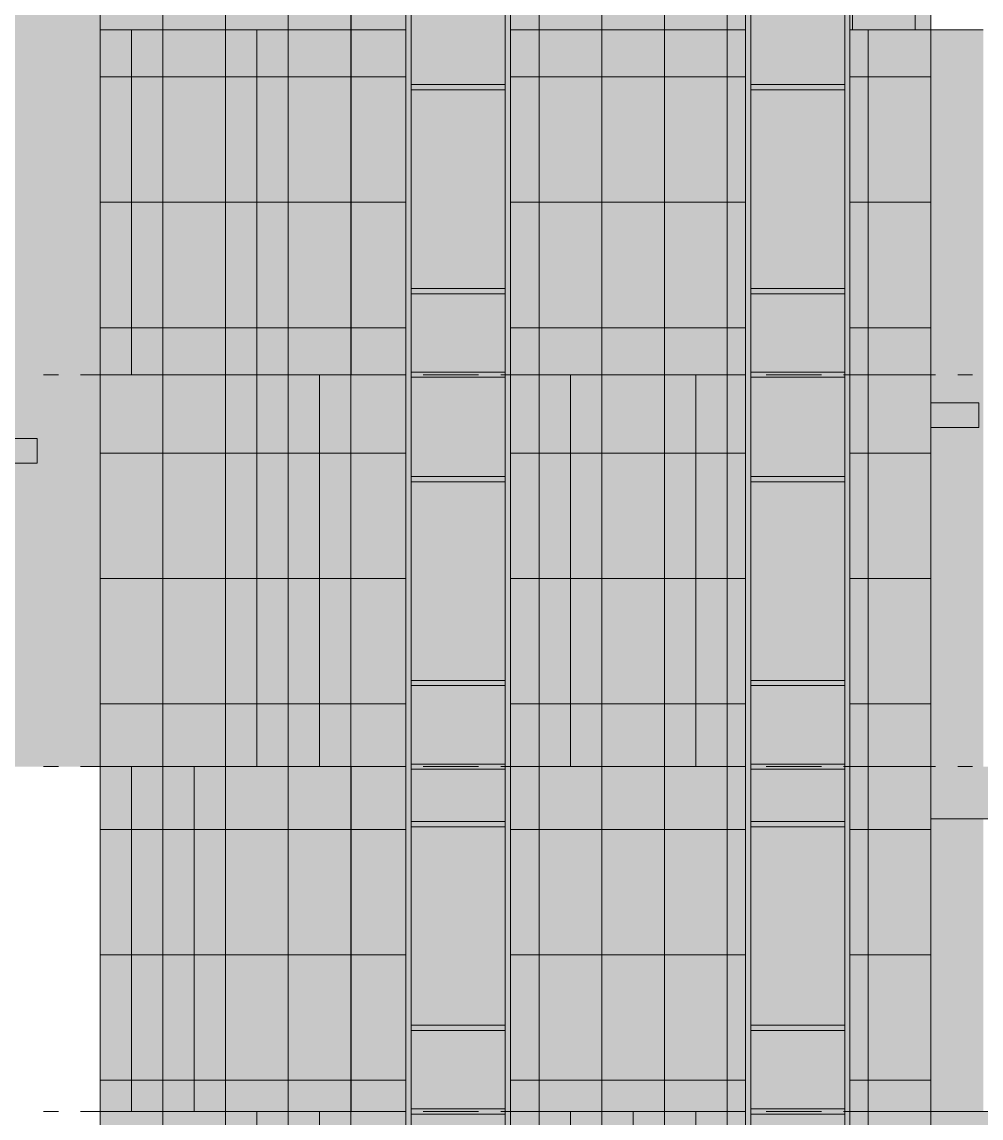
# Model space of a CAD drawing. Header units: millimetres. Extents: x 1499747 to 4230374, y -28481 to 441852.
# Drawn here: x 4045743 to 4054922, y 397066 to 407553 of the extents above; entities that cross this region are included whole.
import ezdxf

# ---------------------------------------------------------------- set-up
doc = ezdxf.new("R2010")
doc.units = ezdxf.units.MM
doc.header["$MEASUREMENT"] = 0
doc.layers.add('Чертеж и Рисунок', color=7, linetype='Continuous')

msp = doc.modelspace()

# ---------------------------------------------------------------- hatches: boundary and pattern name
at = {"layer": 'Чертеж и Рисунок', "linetype": 'Continuous', "lineweight": 0, "true_color": 0xffffff}
for points in [[(4046491.96152, 407478.46295), (4049416.96599, 407478.46295), (4049416.96599, 408198.45405), (4050416.96752, 408198.45405), (4050416.96752, 407478.46295), (4052666.97095, 407478.46295), (4052666.97095, 408198.45405), (4053666.97248, 408198.45405), (4053666.97248, 407478.46295), (4054441.97367, 407478.46295), (4054441.97367, 409768.76645), (4049943.16679, 408678.46478), (4046491.96152, 408678.46478)], [(4046491.96152, 400428.41218), (4046491.96152, 408678.46478), (4044991.95923, 408678.46478), (4044991.95923, 400428.41218)], [(4046791.96198, 404178.45791), (4046791.96198, 407478.46295), (4046491.96152, 407478.46295), (4046491.96152, 404178.45791)], [(4047991.96381, 404178.45791), (4047991.96381, 407478.46295), (4047691.96335, 407478.46295), (4047691.96335, 404178.45791)], [(4048891.96519, 404178.45791), (4048891.96519, 407478.46295), (4048291.96427, 407478.46295), (4048291.96427, 404178.45791)], [(4051291.96885, 404178.45791), (4051291.96885, 407478.46295), (4050691.96794, 407478.46295), (4050691.96794, 404178.45791)], [(4052491.97069, 404178.45791), (4052491.97069, 407478.46295), (4051891.96977, 407478.46295), (4051891.96977, 404178.45791)], [(4054441.97367, 404178.45791), (4054441.97367, 407478.46295), (4053841.97275, 407478.46295), (4053841.97275, 404178.45791)], [(4047691.96335, 400428.41218), (4047691.96335, 404178.45791), (4047091.96244, 404178.45791), (4047091.96244, 400428.41218)], [(4048591.96473, 400428.41218), (4048591.96473, 404178.45791), (4047991.96381, 404178.45791), (4047991.96381, 400428.41218)], [(4052191.97023, 400428.41218), (4052191.97023, 404178.45791), (4050991.96839, 404178.45791), (4050991.96839, 400428.41218)], [(4053841.97275, 400428.41218), (4053841.97275, 404178.45791), (4053666.97248, 404178.45791), (4053666.97248, 400428.41218)], [(4054440.27366, 403672.81713), (4054902.07437, 403672.81713), (4054902.07437, 403908.53749), (4054440.27366, 403908.53749)], [(4045426.65989, 403331.55661), (4045888.5606, 403331.55661), (4045888.5606, 403567.27697), (4045426.65989, 403567.27697)], [(4047391.96289, 397128.40713), (4047391.96289, 400428.41218), (4046791.96198, 400428.41218), (4046791.96198, 397128.40713)], [(4048291.96427, 397128.40713), (4048291.96427, 400428.41218), (4047691.96335, 400428.41218), (4047691.96335, 397128.40713)], [(4048891.96519, 400428.41218), (4048891.96519, 397128.40713), (4049416.96599, 397128.40713), (4049416.96599, 400428.41218)], [(4050691.96794, 397128.40713), (4050691.96794, 400428.41218), (4050416.96752, 400428.41218), (4050416.96752, 397128.40713)], [(4051891.96977, 397128.40713), (4051891.96977, 400428.41218), (4051291.96885, 400428.41218), (4051291.96885, 397128.40713)], [(4052666.97095, 397128.40713), (4052666.97095, 400428.41218), (4052491.97069, 400428.41218), (4052491.97069, 397128.40713)], [(4054441.97367, 397128.40713), (4054441.97367, 400428.41218), (4053841.97275, 400428.41218), (4053841.97275, 397128.40713)], [(4054441.97367, 397128.40713), (4054941.97443, 397128.40713), (4054941.97443, 399928.41141), (4054441.97367, 399928.41141)], [(4047091.96244, 393828.40209), (4047091.96244, 397128.40713), (4046491.96152, 397128.40713), (4046491.96152, 393828.40209)], [(4047991.96381, 393828.40209), (4047991.96381, 397128.40713), (4047691.96335, 397128.40713), (4047691.96335, 393828.40209)], [(4048591.96473, 397128.40713), (4048591.96473, 393828.40209), (4049416.96599, 393828.40209), (4049416.96599, 397128.40713)], [(4051591.96931, 393828.40209), (4051591.96931, 397128.40713), (4050991.96839, 397128.40713), (4050991.96839, 393828.40209)], [(4052191.97023, 393828.40209), (4052191.97023, 397128.40713), (4051891.96977, 397128.40713), (4051891.96977, 393828.40209)], [(4053841.97275, 393828.40209), (4053841.97275, 397128.40713), (4053666.97248, 397128.40713), (4053666.97248, 393828.40209)], [(4054441.97367, 397128.40713), (4054441.97367, 396628.40637), (4068441.89505, 396628.40637), (4068441.89505, 397128.40713)]]:
    msp.add_hatch(color=7, dxfattribs=at).paths.add_polyline_path(points)
at = {"layer": 'Чертеж и Рисунок', "linetype": 'Continuous', "lineweight": 0, "true_color": 0x84adf9}
for points in [[(4049466.96606, 406953.46214), (4050366.96744, 406953.46214), (4050366.96744, 407628.46318), (4050366.96744, 408148.45397), (4049466.96606, 408148.45397)], [(4052716.97103, 408148.45397), (4052716.97103, 406953.46214), (4053616.97241, 406953.46214), (4053616.97241, 408148.45397)], [(4050366.96744, 406903.46207), (4049466.96606, 406903.46207), (4049466.96606, 405003.45917), (4050366.96744, 405003.45917)], [(4053616.97241, 406903.46207), (4052716.97103, 406903.46207), (4052716.97103, 405003.45917), (4053616.97241, 405003.45917)], [(4049466.96606, 404203.45794), (4050366.96744, 404203.45794), (4050366.96744, 404953.45909), (4049466.96606, 404953.45909)], [(4052716.97103, 404203.45794), (4053616.97241, 404203.45794), (4053616.97241, 404953.45909), (4052716.97103, 404953.45909)], [(4049466.96606, 403203.45642), (4050366.96744, 403203.45642), (4050366.96744, 404153.45787), (4049466.96606, 404153.45787)], [(4052716.97103, 404153.45787), (4052716.97103, 403203.45642), (4053616.97241, 403203.45642), (4053616.97241, 404153.45787)], [(4050366.96744, 403153.45634), (4049466.96606, 403153.45634), (4049466.96606, 401253.41344), (4050366.96744, 401253.41344)], [(4053616.97241, 403153.45634), (4052716.97103, 403153.45634), (4052716.97103, 401253.41344), (4053616.97241, 401253.41344)], [(4049466.96606, 400453.41221), (4050366.96744, 400453.41221), (4050366.96744, 401203.41336), (4049466.96606, 401203.41336)], [(4052716.97103, 400453.41221), (4053616.97241, 400453.41221), (4053616.97241, 401203.41336), (4052716.97103, 401203.41336)], [(4049466.96606, 399903.41137), (4050366.96744, 399903.41137), (4050366.96744, 400403.41214), (4049466.96606, 400403.41214)], [(4052716.97103, 400403.41214), (4052716.97103, 399903.41137), (4053616.97241, 399903.41137), (4053616.97241, 400403.41214)], [(4049466.96606, 397953.40839), (4050366.96744, 397953.40839), (4050366.96744, 399853.4113), (4049466.96606, 399853.4113)], [(4052716.97103, 399853.4113), (4052716.97103, 397953.40839), (4053616.97241, 397953.40839), (4053616.97241, 399853.4113)], [(4049466.96606, 397153.40717), (4050366.96744, 397153.40717), (4050366.96744, 397903.40832), (4049466.96606, 397903.40832)], [(4052716.97103, 397153.40717), (4053616.97241, 397153.40717), (4053616.97241, 397903.40832), (4052716.97103, 397903.40832)], [(4049466.96606, 396603.40633), (4050366.96744, 396603.40633), (4050366.96744, 397103.4071), (4049466.96606, 397103.4071)], [(4052716.97103, 397103.4071), (4052716.97103, 396603.40633), (4053616.97241, 396603.40633), (4053616.97241, 397103.4071)]]:
    msp.add_hatch(color=161, dxfattribs=at).paths.add_polyline_path(points)
at = {"layer": 'Чертеж и Рисунок', "linetype": 'Continuous', "lineweight": 0, "true_color": 0x2e2e2e}
for points in [[(4049416.96599, 406928.46211), (4049466.96606, 406928.46211), (4049466.96606, 407628.46318), (4049416.96599, 407628.46318)], [(4050416.96752, 407628.46318), (4050366.96744, 407628.46318), (4050366.96744, 406928.46211), (4050416.96752, 406928.46211)], [(4052666.97095, 406928.46211), (4052716.97103, 406928.46211), (4052716.97103, 407628.46318), (4052666.97095, 407628.46318)], [(4053666.97248, 407628.46318), (4053616.97241, 407628.46318), (4053616.97241, 406928.46211), (4053666.97248, 406928.46211)], [(4049416.96599, 404978.45913), (4049466.96606, 404978.45913), (4049466.96606, 406928.46211), (4049416.96599, 406928.46211)], [(4049696.96642, 406953.46214), (4049466.96606, 406953.46214), (4049466.96606, 406903.46207), (4049696.96642, 406903.46207)], [(4050366.96744, 406953.46214), (4049696.96642, 406953.46214), (4049696.96642, 406903.46207), (4050366.96744, 406903.46207)], [(4050416.96752, 406928.46211), (4050366.96744, 406928.46211), (4050366.96744, 404978.45913), (4050416.96752, 404978.45913)], [(4052666.97095, 404978.45913), (4052716.97103, 404978.45913), (4052716.97103, 406928.46211), (4052666.97095, 406928.46211)], [(4052716.97103, 406903.46207), (4052946.97138, 406903.46207), (4052946.97138, 406953.46214), (4052716.97103, 406953.46214)], [(4052946.97138, 406903.46207), (4053616.97241, 406903.46207), (4053616.97241, 406953.46214), (4052946.97138, 406953.46214)], [(4053666.97248, 406928.46211), (4053616.97241, 406928.46211), (4053616.97241, 404978.45913), (4053666.97248, 404978.45913)], [(4049416.96599, 404178.45791), (4049466.96606, 404178.45791), (4049466.96606, 404978.45913), (4049416.96599, 404978.45913)], [(4049696.96642, 405003.45917), (4049466.96606, 405003.45917), (4049466.96606, 404953.45909), (4049696.96642, 404953.45909)], [(4050366.96744, 405003.45917), (4049696.96642, 405003.45917), (4049696.96642, 404953.45909), (4050366.96744, 404953.45909)], [(4050416.96752, 404978.45913), (4050366.96744, 404978.45913), (4050366.96744, 404178.45791), (4050416.96752, 404178.45791)], [(4052666.97095, 404178.45791), (4052716.97103, 404178.45791), (4052716.97103, 404978.45913), (4052666.97095, 404978.45913)], [(4052716.97103, 405003.45917), (4052716.97103, 404953.45909), (4052946.97138, 404953.45909), (4052946.97138, 405003.45917)], [(4052946.97138, 404953.45909), (4053616.97241, 404953.45909), (4053616.97241, 405003.45917), (4052946.97138, 405003.45917)], [(4053666.97248, 404978.45913), (4053616.97241, 404978.45913), (4053616.97241, 404178.45791), (4053666.97248, 404178.45791)], [(4049696.96642, 404203.45794), (4049466.96606, 404203.45794), (4049466.96606, 404153.45787), (4049696.96642, 404153.45787)], [(4050366.96744, 404203.45794), (4049696.96642, 404203.45794), (4049696.96642, 404153.45787), (4050366.96744, 404153.45787)], [(4052716.97103, 404153.45787), (4052946.97138, 404153.45787), (4052946.97138, 404203.45794), (4052716.97103, 404203.45794)], [(4052946.97138, 404153.45787), (4053616.97241, 404153.45787), (4053616.97241, 404203.45794), (4052946.97138, 404203.45794)], [(4049416.96599, 403178.45638), (4049466.96606, 403178.45638), (4049466.96606, 404178.45791), (4049416.96599, 404178.45791)], [(4050416.96752, 404178.45791), (4050366.96744, 404178.45791), (4050366.96744, 403178.45638), (4050416.96752, 403178.45638)], [(4052666.97095, 403178.45638), (4052716.97103, 403178.45638), (4052716.97103, 404178.45791), (4052666.97095, 404178.45791)], [(4053666.97248, 404178.45791), (4053616.97241, 404178.45791), (4053616.97241, 403178.45638), (4053666.97248, 403178.45638)], [(4049416.96599, 401228.4134), (4049466.96606, 401228.4134), (4049466.96606, 403178.45638), (4049416.96599, 403178.45638)], [(4049696.96642, 403203.45642), (4049466.96606, 403203.45642), (4049466.96606, 403153.45634), (4049696.96642, 403153.45634)], [(4050366.96744, 403203.45642), (4049696.96642, 403203.45642), (4049696.96642, 403153.45634), (4050366.96744, 403153.45634)], [(4050416.96752, 403178.45638), (4050366.96744, 403178.45638), (4050366.96744, 401228.4134), (4050416.96752, 401228.4134)], [(4052666.97095, 401228.4134), (4052716.97103, 401228.4134), (4052716.97103, 403178.45638), (4052666.97095, 403178.45638)], [(4052716.97103, 403203.45642), (4052716.97103, 403153.45634), (4052946.97138, 403153.45634), (4052946.97138, 403203.45642)], [(4052946.97138, 403153.45634), (4053616.97241, 403153.45634), (4053616.97241, 403203.45642), (4052946.97138, 403203.45642)], [(4053666.97248, 403178.45638), (4053616.97241, 403178.45638), (4053616.97241, 401228.4134), (4053666.97248, 401228.4134)], [(4049696.96642, 401253.41344), (4049466.96606, 401253.41344), (4049466.96606, 401203.41336), (4049696.96642, 401203.41336)], [(4050366.96744, 401253.41344), (4049696.96642, 401253.41344), (4049696.96642, 401203.41336), (4050366.96744, 401203.41336)], [(4052716.97103, 401253.41344), (4052716.97103, 401203.41336), (4052946.97138, 401203.41336), (4052946.97138, 401253.41344)], [(4052946.97138, 401203.41336), (4053616.97241, 401203.41336), (4053616.97241, 401253.41344), (4052946.97138, 401253.41344)], [(4049416.96599, 400428.41218), (4049466.96606, 400428.41218), (4049466.96606, 401228.4134), (4049416.96599, 401228.4134)], [(4050416.96752, 401228.4134), (4050366.96744, 401228.4134), (4050366.96744, 400428.41218), (4050416.96752, 400428.41218)], [(4052666.97095, 400428.41218), (4052716.97103, 400428.41218), (4052716.97103, 401228.4134), (4052666.97095, 401228.4134)], [(4053666.97248, 401228.4134), (4053616.97241, 401228.4134), (4053616.97241, 400428.41218), (4053666.97248, 400428.41218)], [(4049416.96599, 399878.41134), (4049466.96606, 399878.41134), (4049466.96606, 400428.41218), (4049416.96599, 400428.41218)], [(4049696.96642, 400453.41221), (4049466.96606, 400453.41221), (4049466.96606, 400403.41214), (4049696.96642, 400403.41214)], [(4050366.96744, 400453.41221), (4049696.96642, 400453.41221), (4049696.96642, 400403.41214), (4050366.96744, 400403.41214)], [(4050416.96752, 400428.41218), (4050366.96744, 400428.41218), (4050366.96744, 399878.41134), (4050416.96752, 399878.41134)], [(4052666.97095, 399878.41134), (4052716.97103, 399878.41134), (4052716.97103, 400428.41218), (4052666.97095, 400428.41218)], [(4052716.97103, 400453.41221), (4052716.97103, 400403.41214), (4052946.97138, 400403.41214), (4052946.97138, 400453.41221)], [(4052946.97138, 400453.41221), (4052946.97138, 400403.41214), (4053616.97241, 400403.41214), (4053616.97241, 400453.41221)], [(4053666.97248, 400428.41218), (4053616.97241, 400428.41218), (4053616.97241, 399878.41134), (4053666.97248, 399878.41134)], [(4049466.96606, 399853.4113), (4049696.96642, 399853.4113), (4049696.96642, 399903.41137), (4049466.96606, 399903.41137)], [(4049696.96642, 399853.4113), (4050366.96744, 399853.4113), (4050366.96744, 399903.41137), (4049696.96642, 399903.41137)], [(4052716.97103, 399853.4113), (4052946.97138, 399853.4113), (4052946.97138, 399903.41137), (4052716.97103, 399903.41137)], [(4052946.97138, 399853.4113), (4053616.97241, 399853.4113), (4053616.97241, 399903.41137), (4052946.97138, 399903.41137)], [(4049416.96599, 397928.40836), (4049466.96606, 397928.40836), (4049466.96606, 399878.41134), (4049416.96599, 399878.41134)], [(4050416.96752, 399878.41134), (4050366.96744, 399878.41134), (4050366.96744, 397928.40836), (4050416.96752, 397928.40836)], [(4052666.97095, 397928.40836), (4052716.97103, 397928.40836), (4052716.97103, 399878.41134), (4052666.97095, 399878.41134)], [(4053666.97248, 399878.41134), (4053616.97241, 399878.41134), (4053616.97241, 397928.40836), (4053666.97248, 397928.40836)], [(4049416.96599, 397128.40713), (4049466.96606, 397128.40713), (4049466.96606, 397928.40836), (4049416.96599, 397928.40836)], [(4049466.96606, 397903.40832), (4049696.96642, 397903.40832), (4049696.96642, 397953.40839), (4049466.96606, 397953.40839)], [(4049696.96642, 397903.40832), (4050366.96744, 397903.40832), (4050366.96744, 397953.40839), (4049696.96642, 397953.40839)], [(4050416.96752, 397928.40836), (4050366.96744, 397928.40836), (4050366.96744, 397128.40713), (4050416.96752, 397128.40713)], [(4052666.97095, 397128.40713), (4052716.97103, 397128.40713), (4052716.97103, 397928.40836), (4052666.97095, 397928.40836)], [(4052716.97103, 397953.40839), (4052716.97103, 397903.40832), (4052946.97138, 397903.40832), (4052946.97138, 397953.40839)], [(4052946.97138, 397953.40839), (4052946.97138, 397903.40832), (4053616.97241, 397903.40832), (4053616.97241, 397953.40839)], [(4053666.97248, 397928.40836), (4053616.97241, 397928.40836), (4053616.97241, 397128.40713), (4053666.97248, 397128.40713)], [(4049416.96599, 396578.40629), (4049466.96606, 396578.40629), (4049466.96606, 397128.40713), (4049416.96599, 397128.40713)], [(4049696.96642, 397153.40717), (4049466.96606, 397153.40717), (4049466.96606, 397103.4071), (4049696.96642, 397103.4071)], [(4050366.96744, 397153.40717), (4049696.96642, 397153.40717), (4049696.96642, 397103.4071), (4050366.96744, 397103.4071)], [(4050416.96752, 397128.40713), (4050366.96744, 397128.40713), (4050366.96744, 396578.40629), (4050416.96752, 396578.40629)], [(4052666.97095, 396578.40629), (4052716.97103, 396578.40629), (4052716.97103, 397128.40713), (4052666.97095, 397128.40713)], [(4052716.97103, 397153.40717), (4052716.97103, 397103.4071), (4052946.97138, 397103.4071), (4052946.97138, 397153.40717)], [(4052946.97138, 397103.4071), (4053616.97241, 397103.4071), (4053616.97241, 397153.40717), (4052946.97138, 397153.40717)], [(4053666.97248, 397128.40713), (4053616.97241, 397128.40713), (4053616.97241, 396578.40629), (4053666.97248, 396578.40629)]]:
    msp.add_hatch(color=250, dxfattribs=at).paths.add_polyline_path(points)
at = {"layer": 'Чертеж и Рисунок', "linetype": 'Continuous', "lineweight": 0, "true_color": 0x868d8e}
for points in [[(4047691.96335, 404178.45791), (4047691.96335, 407478.46295), (4046791.96198, 407478.46295), (4046791.96198, 404178.45791)], [(4048291.96427, 404178.45791), (4048291.96427, 407478.46295), (4047991.96381, 407478.46295), (4047991.96381, 404178.45791)], [(4048891.96519, 407478.46295), (4048891.96519, 404178.45791), (4049416.96599, 404178.45791), (4049416.96599, 407478.46295)], [(4050691.96794, 404178.45791), (4050691.96794, 407478.46295), (4050416.96752, 407478.46295), (4050416.96752, 404178.45791)], [(4051891.96977, 404178.45791), (4051891.96977, 407478.46295), (4051291.96885, 407478.46295), (4051291.96885, 404178.45791)], [(4052666.97095, 404178.45791), (4052666.97095, 407478.46295), (4052491.97069, 407478.46295), (4052491.97069, 404178.45791)], [(4053841.97275, 404178.45791), (4053841.97275, 407478.46295), (4053666.97248, 407478.46295), (4053666.97248, 404178.45791)], [(4046491.96152, 400428.41218), (4047091.96244, 400428.41218), (4047091.96244, 404178.45791), (4046491.96152, 404178.45791)], [(4047991.96381, 400428.41218), (4047991.96381, 404178.45791), (4047691.96335, 404178.45791), (4047691.96335, 400428.41218)], [(4048591.96473, 404178.45791), (4048591.96473, 400428.41218), (4049416.96599, 400428.41218), (4049416.96599, 404178.45791)], [(4050416.96752, 400428.41218), (4050991.96839, 400428.41218), (4050991.96839, 404178.45791), (4050416.96752, 404178.45791)], [(4052666.97095, 400428.41218), (4052666.97095, 404178.45791), (4052191.97023, 404178.45791), (4052191.97023, 400428.41218)], [(4054441.97367, 400428.41218), (4054441.97367, 404178.45791), (4053841.97275, 404178.45791), (4053841.97275, 400428.41218)], [(4046791.96198, 397128.40713), (4046791.96198, 400428.41218), (4046491.96152, 400428.41218), (4046491.96152, 397128.40713)], [(4047691.96335, 397128.40713), (4047691.96335, 400428.41218), (4047391.96289, 400428.41218), (4047391.96289, 397128.40713)], [(4048891.96519, 397128.40713), (4048891.96519, 400428.41218), (4048291.96427, 400428.41218), (4048291.96427, 397128.40713)], [(4051291.96885, 397128.40713), (4051291.96885, 400428.41218), (4050691.96794, 400428.41218), (4050691.96794, 397128.40713)], [(4052491.97069, 397128.40713), (4052491.97069, 400428.41218), (4051891.96977, 400428.41218), (4051891.96977, 397128.40713)], [(4053841.97275, 397128.40713), (4053841.97275, 400428.41218), (4053666.97248, 400428.41218), (4053666.97248, 397128.40713)], [(4047091.96244, 393828.40209), (4047691.96335, 393828.40209), (4047691.96335, 397128.40713), (4047091.96244, 397128.40713)], [(4048591.96473, 393828.40209), (4048591.96473, 397128.40713), (4047991.96381, 397128.40713), (4047991.96381, 393828.40209)], [(4050416.96752, 393828.40209), (4050991.96839, 393828.40209), (4050991.96839, 397128.40713), (4050416.96752, 397128.40713)], [(4051891.96977, 393828.40209), (4051891.96977, 397128.40713), (4051591.96931, 397128.40713), (4051591.96931, 393828.40209)], [(4052666.97095, 393828.40209), (4052666.97095, 397128.40713), (4052191.97023, 397128.40713), (4052191.97023, 393828.40209)], [(4054441.97367, 393828.40209), (4054441.97367, 397128.40713), (4053841.97275, 397128.40713), (4053841.97275, 393828.40209)]]:
    msp.add_hatch(color=252, dxfattribs=at).paths.add_polyline_path(points)
at = {"layer": 'Чертеж и Рисунок', "linetype": 'Continuous', "lineweight": 0, "true_color": 0xbc9a89}
for points in [[(4054441.97367, 407478.46295), (4054441.97367, 399933.01142), (4054941.97443, 399933.01142), (4054941.97443, 407478.46295)], [(4054441.97367, 399933.01142), (4054441.97367, 399928.41141), (4068441.89505, 399928.41141), (4068441.89505, 400428.41218), (4054941.97443, 400428.41218), (4054941.97443, 399933.01142)]]:
    msp.add_hatch(color=33, dxfattribs=at).paths.add_polyline_path(points)

# ---------------------------------------------------------------- linework, layer by layer
at = {"layer": 'Чертеж и Рисунок', "color": 7, "linetype": 'Continuous', "lineweight": 5}
for points in [[(4054441.97367, 409768.76645), (4054441.97367, 407478.46295)], [(4046491.96152, 400428.41218), (4046491.96152, 408678.46478)], [(4049416.96599, 407478.46295), (4049416.96599, 408198.45405)], [(4050416.96752, 408198.45405), (4050416.96752, 407478.46295)], [(4052666.97095, 407478.46295), (4052666.97095, 408198.45405)], [(4053666.97248, 408198.45405), (4053666.97248, 407478.46295)], [(4049466.96606, 406953.46214), (4049466.96606, 407628.46318)], [(4050366.96744, 407628.46318), (4050366.96744, 406953.46214)], [(4052716.97103, 406953.46214), (4052716.97103, 407628.46318)], [(4053616.97241, 407628.46318), (4053616.97241, 406953.46214)], [(4046791.96198, 407478.46295), (4047691.96335, 407478.46295)], [(4047991.96381, 407478.46295), (4048291.96427, 407478.46295)], [(4048891.96519, 407478.46295), (4049416.96599, 407478.46295)], [(4049416.96599, 404178.45791), (4049416.96599, 407478.46295)], [(4050416.96752, 407478.46295), (4050416.96752, 404178.45791)], [(4050416.96752, 407478.46295), (4050691.96794, 407478.46295)], [(4051291.96885, 407478.46295), (4051891.96977, 407478.46295)], [(4052491.97069, 407478.46295), (4052666.97095, 407478.46295)], [(4053666.97248, 407478.46295), (4054441.97367, 407478.46295)], [(4054441.97367, 407478.46295), (4054941.97443, 407478.46295)], [(4054441.97367, 399933.01142), (4054441.97367, 407478.46295)], [(4049466.96606, 406928.46211), (4049466.96606, 406953.46214)], [(4049466.96606, 406953.46214), (4049696.96642, 406953.46214)], [(4049466.96606, 406903.46207), (4049466.96606, 406928.46211)], [(4049696.96642, 406953.46214), (4050366.96744, 406953.46214)], [(4050366.96744, 406953.46214), (4050366.96744, 406928.46211)], [(4050366.96744, 406928.46211), (4050366.96744, 406903.46207)], [(4052716.97103, 406928.46211), (4052716.97103, 406953.46214)], [(4052716.97103, 406953.46214), (4052946.97138, 406953.46214)], [(4052716.97103, 406903.46207), (4052716.97103, 406928.46211)], [(4052946.97138, 406953.46214), (4053616.97241, 406953.46214)], [(4053616.97241, 406953.46214), (4053616.97241, 406928.46211)], [(4053616.97241, 406928.46211), (4053616.97241, 406903.46207)], [(4049466.96606, 405003.45917), (4049466.96606, 406903.46207)], [(4049466.96606, 406903.46207), (4049696.96642, 406903.46207)], [(4049696.96642, 406903.46207), (4050366.96744, 406903.46207)], [(4050366.96744, 406903.46207), (4050366.96744, 405003.45917)], [(4052716.97103, 405003.45917), (4052716.97103, 406903.46207)], [(4052716.97103, 406903.46207), (4052946.97138, 406903.46207)], [(4052946.97138, 406903.46207), (4053616.97241, 406903.46207)], [(4053616.97241, 406903.46207), (4053616.97241, 405003.45917)], [(4049466.96606, 404978.45913), (4049466.96606, 405003.45917)], [(4049466.96606, 405003.45917), (4049696.96642, 405003.45917)], [(4049466.96606, 404953.45909), (4049466.96606, 404978.45913)], [(4049466.96606, 404953.45909), (4049696.96642, 404953.45909)], [(4049466.96606, 404203.45794), (4049466.96606, 404953.45909)], [(4049696.96642, 405003.45917), (4050366.96744, 405003.45917)], [(4049696.96642, 404953.45909), (4050366.96744, 404953.45909)], [(4050366.96744, 405003.45917), (4050366.96744, 404978.45913)], [(4050366.96744, 404978.45913), (4050366.96744, 404953.45909)], [(4050366.96744, 404953.45909), (4050366.96744, 404203.45794)], [(4052716.97103, 404978.45913), (4052716.97103, 405003.45917)], [(4052716.97103, 405003.45917), (4052946.97138, 405003.45917)], [(4052716.97103, 404953.45909), (4052716.97103, 404978.45913)], [(4052716.97103, 404953.45909), (4052946.97138, 404953.45909)], [(4052716.97103, 404203.45794), (4052716.97103, 404953.45909)], [(4052946.97138, 405003.45917), (4053616.97241, 405003.45917)], [(4052946.97138, 404953.45909), (4053616.97241, 404953.45909)], [(4053616.97241, 405003.45917), (4053616.97241, 404978.45913)], [(4053616.97241, 404978.45913), (4053616.97241, 404953.45909)], [(4053616.97241, 404953.45909), (4053616.97241, 404203.45794)], [(4049466.96606, 404203.45794), (4049696.96642, 404203.45794)], [(4049466.96606, 404178.45791), (4049466.96606, 404203.45794)], [(4049696.96642, 404203.45794), (4050366.96744, 404203.45794)], [(4050366.96744, 404203.45794), (4050366.96744, 404178.45791)], [(4052716.97103, 404203.45794), (4052946.97138, 404203.45794)], [(4052716.97103, 404178.45791), (4052716.97103, 404203.45794)], [(4052946.97138, 404203.45794), (4053616.97241, 404203.45794)], [(4053616.97241, 404203.45794), (4053616.97241, 404178.45791)], [(4046791.96198, 404178.45791), (4047091.96244, 404178.45791)], [(4047691.96335, 404178.45791), (4047091.96244, 404178.45791)], [(4047091.96244, 404178.45791), (4047091.96244, 400428.41218)], [(4047691.96335, 400428.41218), (4047691.96335, 404178.45791)], [(4048291.96427, 404178.45791), (4047991.96381, 404178.45791)], [(4047991.96381, 404178.45791), (4047991.96381, 400428.41218)], [(4048591.96473, 400428.41218), (4048591.96473, 404178.45791)], [(4048891.96519, 404178.45791), (4049416.96599, 404178.45791)], [(4049416.96599, 400428.41218), (4049416.96599, 404178.45791)], [(4049466.96606, 404153.45787), (4049466.96606, 404178.45791)], [(4049466.96606, 404153.45787), (4049696.96642, 404153.45787)], [(4049466.96606, 403203.45642), (4049466.96606, 404153.45787)], [(4049696.96642, 404153.45787), (4050366.96744, 404153.45787)], [(4050366.96744, 404178.45791), (4050366.96744, 404153.45787)], [(4050366.96744, 404153.45787), (4050366.96744, 403203.45642)], [(4050416.96752, 404178.45791), (4050416.96752, 400428.41218)], [(4050416.96752, 404178.45791), (4050691.96794, 404178.45791)], [(4050991.96839, 404178.45791), (4050991.96839, 400428.41218)], [(4051891.96977, 404178.45791), (4051291.96885, 404178.45791)], [(4052191.97023, 400428.41218), (4052191.97023, 404178.45791)], [(4052491.97069, 404178.45791), (4052666.97095, 404178.45791)], [(4052716.97103, 404153.45787), (4052716.97103, 404178.45791)], [(4052716.97103, 404153.45787), (4052946.97138, 404153.45787)], [(4052716.97103, 403203.45642), (4052716.97103, 404153.45787)], [(4052946.97138, 404153.45787), (4053616.97241, 404153.45787)], [(4053616.97241, 404178.45791), (4053616.97241, 404153.45787)], [(4053616.97241, 404153.45787), (4053616.97241, 403203.45642)], [(4053841.97275, 404178.45791), (4053666.97248, 404178.45791)], [(4053841.97275, 404178.45791), (4054441.97367, 404178.45791)], [(4054440.27366, 403672.81713), (4054440.27366, 403908.53749)], [(4054440.27366, 403908.53749), (4054902.07437, 403908.53749)], [(4054902.07437, 403908.53749), (4054902.07437, 403672.81713)], [(4054902.07437, 403672.81713), (4054440.27366, 403672.81713)], [(4045426.65989, 403567.27697), (4045888.5606, 403567.27697)], [(4045888.5606, 403567.27697), (4045888.5606, 403331.55661)], [(4045888.5606, 403331.55661), (4045426.65989, 403331.55661)], [(4049466.96606, 403203.45642), (4049696.96642, 403203.45642)], [(4049466.96606, 403178.45638), (4049466.96606, 403203.45642)], [(4049466.96606, 403153.45634), (4049466.96606, 403178.45638)], [(4049466.96606, 401253.41344), (4049466.96606, 403153.45634)], [(4049466.96606, 403153.45634), (4049696.96642, 403153.45634)], [(4049696.96642, 403203.45642), (4050366.96744, 403203.45642)], [(4049696.96642, 403153.45634), (4050366.96744, 403153.45634)], [(4050366.96744, 403203.45642), (4050366.96744, 403178.45638)], [(4050366.96744, 403178.45638), (4050366.96744, 403153.45634)], [(4050366.96744, 403153.45634), (4050366.96744, 401253.41344)], [(4052716.97103, 403203.45642), (4052946.97138, 403203.45642)], [(4052716.97103, 403178.45638), (4052716.97103, 403203.45642)], [(4052716.97103, 403153.45634), (4052716.97103, 403178.45638)], [(4052716.97103, 401253.41344), (4052716.97103, 403153.45634)], [(4052716.97103, 403153.45634), (4052946.97138, 403153.45634)], [(4052946.97138, 403203.45642), (4053616.97241, 403203.45642)], [(4052946.97138, 403153.45634), (4053616.97241, 403153.45634)], [(4053616.97241, 403203.45642), (4053616.97241, 403178.45638)], [(4053616.97241, 403178.45638), (4053616.97241, 403153.45634)], [(4053616.97241, 403153.45634), (4053616.97241, 401253.41344)], [(4049466.96606, 401228.4134), (4049466.96606, 401253.41344)], [(4049466.96606, 401253.41344), (4049696.96642, 401253.41344)], [(4049696.96642, 401253.41344), (4050366.96744, 401253.41344)], [(4050366.96744, 401253.41344), (4050366.96744, 401228.4134)], [(4052716.97103, 401228.4134), (4052716.97103, 401253.41344)], [(4052716.97103, 401253.41344), (4052946.97138, 401253.41344)], [(4052946.97138, 401253.41344), (4053616.97241, 401253.41344)], [(4053616.97241, 401253.41344), (4053616.97241, 401228.4134)], [(4049466.96606, 401203.41336), (4049466.96606, 401228.4134)], [(4049466.96606, 401203.41336), (4049696.96642, 401203.41336)], [(4049466.96606, 400453.41221), (4049466.96606, 401203.41336)], [(4049696.96642, 401203.41336), (4050366.96744, 401203.41336)], [(4050366.96744, 401228.4134), (4050366.96744, 401203.41336)], [(4050366.96744, 401203.41336), (4050366.96744, 400453.41221)], [(4052716.97103, 401203.41336), (4052716.97103, 401228.4134)], [(4052716.97103, 401203.41336), (4052946.97138, 401203.41336)], [(4052716.97103, 400453.41221), (4052716.97103, 401203.41336)], [(4052946.97138, 401203.41336), (4053616.97241, 401203.41336)], [(4053616.97241, 401228.4134), (4053616.97241, 401203.41336)], [(4053616.97241, 401203.41336), (4053616.97241, 400453.41221)], [(4046491.96152, 369078.36428), (4046491.96152, 400428.41218)], [(4046491.96152, 400428.41218), (4046791.96198, 400428.41218)], [(4047391.96289, 400428.41218), (4046791.96198, 400428.41218)], [(4046791.96198, 400428.41218), (4046791.96198, 397128.40713)], [(4047391.96289, 400428.41218), (4047691.96335, 400428.41218)], [(4047391.96289, 397128.40713), (4047391.96289, 400428.41218)], [(4048291.96427, 400428.41218), (4047691.96335, 400428.41218)], [(4047691.96335, 400428.41218), (4047691.96335, 397128.40713)], [(4048291.96427, 400428.41218), (4048591.96473, 400428.41218)], [(4048291.96427, 397128.40713), (4048291.96427, 400428.41218)], [(4048591.96473, 400428.41218), (4048891.96519, 400428.41218)], [(4049416.96599, 400428.41218), (4048891.96519, 400428.41218)], [(4048891.96519, 400428.41218), (4048891.96519, 397128.40713)], [(4049416.96599, 397128.40713), (4049416.96599, 400428.41218)], [(4049466.96606, 400453.41221), (4049696.96642, 400453.41221)], [(4049466.96606, 400428.41218), (4049466.96606, 400453.41221)], [(4049466.96606, 400403.41214), (4049466.96606, 400428.41218)], [(4049696.96642, 400453.41221), (4050366.96744, 400453.41221)], [(4050366.96744, 400453.41221), (4050366.96744, 400428.41218)], [(4050366.96744, 400428.41218), (4050366.96744, 400403.41214)], [(4050691.96794, 400428.41218), (4050416.96752, 400428.41218)], [(4050416.96752, 400428.41218), (4050416.96752, 397128.40713)], [(4050691.96794, 400428.41218), (4050991.96839, 400428.41218)], [(4050691.96794, 397128.40713), (4050691.96794, 400428.41218)], [(4050991.96839, 400428.41218), (4051291.96885, 400428.41218)], [(4051891.96977, 400428.41218), (4051291.96885, 400428.41218)], [(4051291.96885, 400428.41218), (4051291.96885, 397128.40713)], [(4051891.96977, 400428.41218), (4052191.97023, 400428.41218)], [(4051891.96977, 397128.40713), (4051891.96977, 400428.41218)], [(4052191.97023, 400428.41218), (4052491.97069, 400428.41218)], [(4052666.97095, 400428.41218), (4052491.97069, 400428.41218)], [(4052491.97069, 400428.41218), (4052491.97069, 397128.40713)], [(4052716.97103, 400453.41221), (4052946.97138, 400453.41221)], [(4052716.97103, 400428.41218), (4052716.97103, 400453.41221)], [(4052716.97103, 400403.41214), (4052716.97103, 400428.41218)], [(4052946.97138, 400453.41221), (4053616.97241, 400453.41221)], [(4053616.97241, 400453.41221), (4053616.97241, 400428.41218)], [(4053616.97241, 400428.41218), (4053616.97241, 400403.41214)], [(4053666.97248, 400428.41218), (4053841.97275, 400428.41218)], [(4054441.97367, 400428.41218), (4053841.97275, 400428.41218)], [(4049466.96606, 400403.41214), (4049696.96642, 400403.41214)], [(4049466.96606, 399903.41137), (4049466.96606, 400403.41214)], [(4049696.96642, 400403.41214), (4050366.96744, 400403.41214)], [(4050366.96744, 400403.41214), (4050366.96744, 399903.41137)], [(4052716.97103, 400403.41214), (4052946.97138, 400403.41214)], [(4052716.97103, 399903.41137), (4052716.97103, 400403.41214)], [(4052946.97138, 400403.41214), (4053616.97241, 400403.41214)], [(4053616.97241, 400403.41214), (4053616.97241, 399903.41137)], [(4049466.96606, 399878.41134), (4049466.96606, 399903.41137)], [(4049696.96642, 399903.41137), (4049466.96606, 399903.41137)], [(4050366.96744, 399903.41137), (4049696.96642, 399903.41137)], [(4050366.96744, 399903.41137), (4050366.96744, 399878.41134)], [(4052716.97103, 399878.41134), (4052716.97103, 399903.41137)], [(4052946.97138, 399903.41137), (4052716.97103, 399903.41137)], [(4053616.97241, 399903.41137), (4052946.97138, 399903.41137)], [(4053616.97241, 399903.41137), (4053616.97241, 399878.41134)], [(4054441.97367, 399933.01142), (4054441.97367, 399928.41141)], [(4054441.97367, 399928.41141), (4068441.89505, 399928.41141)], [(4054441.97367, 397128.40713), (4054441.97367, 399928.41141)], [(4049466.96606, 399853.4113), (4049466.96606, 399878.41134)], [(4049696.96642, 399853.4113), (4049466.96606, 399853.4113)], [(4049466.96606, 397953.40839), (4049466.96606, 399853.4113)], [(4050366.96744, 399853.4113), (4049696.96642, 399853.4113)], [(4050366.96744, 399878.41134), (4050366.96744, 399853.4113)], [(4050366.96744, 399853.4113), (4050366.96744, 397953.40839)], [(4052716.97103, 399853.4113), (4052716.97103, 399878.41134)], [(4052946.97138, 399853.4113), (4052716.97103, 399853.4113)], [(4052716.97103, 397953.40839), (4052716.97103, 399853.4113)], [(4053616.97241, 399853.4113), (4052946.97138, 399853.4113)], [(4053616.97241, 399878.41134), (4053616.97241, 399853.4113)], [(4053616.97241, 399853.4113), (4053616.97241, 397953.40839)], [(4049466.96606, 397928.40836), (4049466.96606, 397953.40839)], [(4049696.96642, 397953.40839), (4049466.96606, 397953.40839)], [(4049466.96606, 397903.40832), (4049466.96606, 397928.40836)], [(4049696.96642, 397903.40832), (4049466.96606, 397903.40832)], [(4049466.96606, 397153.40717), (4049466.96606, 397903.40832)], [(4050366.96744, 397953.40839), (4049696.96642, 397953.40839)], [(4050366.96744, 397903.40832), (4049696.96642, 397903.40832)], [(4050366.96744, 397953.40839), (4050366.96744, 397928.40836)], [(4050366.96744, 397928.40836), (4050366.96744, 397903.40832)], [(4050366.96744, 397903.40832), (4050366.96744, 397153.40717)], [(4052716.97103, 397928.40836), (4052716.97103, 397953.40839)], [(4052946.97138, 397953.40839), (4052716.97103, 397953.40839)], [(4052716.97103, 397903.40832), (4052716.97103, 397928.40836)], [(4052946.97138, 397903.40832), (4052716.97103, 397903.40832)], [(4052716.97103, 397153.40717), (4052716.97103, 397903.40832)], [(4053616.97241, 397953.40839), (4052946.97138, 397953.40839)], [(4053616.97241, 397903.40832), (4052946.97138, 397903.40832)], [(4053616.97241, 397953.40839), (4053616.97241, 397928.40836)], [(4053616.97241, 397928.40836), (4053616.97241, 397903.40832)], [(4053616.97241, 397903.40832), (4053616.97241, 397153.40717)], [(4047091.96244, 397128.40713), (4046491.96152, 397128.40713)], [(4047091.96244, 397128.40713), (4047391.96289, 397128.40713)], [(4047091.96244, 393828.40209), (4047091.96244, 397128.40713)], [(4047391.96289, 397128.40713), (4047691.96335, 397128.40713)], [(4047691.96335, 393828.40209), (4047691.96335, 397128.40713)], [(4047991.96381, 397128.40713), (4047691.96335, 397128.40713)], [(4047691.96335, 397128.40713), (4047691.96335, 393828.40209)], [(4047991.96381, 397128.40713), (4048291.96427, 397128.40713)], [(4047991.96381, 393828.40209), (4047991.96381, 397128.40713)], [(4048291.96427, 397128.40713), (4048591.96473, 397128.40713)], [(4049416.96599, 397128.40713), (4048591.96473, 397128.40713)], [(4048591.96473, 397128.40713), (4048591.96473, 393828.40209)], [(4049416.96599, 393828.40209), (4049416.96599, 397128.40713)], [(4049466.96606, 397153.40717), (4049696.96642, 397153.40717)], [(4049466.96606, 397128.40713), (4049466.96606, 397153.40717)], [(4049466.96606, 397103.4071), (4049466.96606, 397128.40713)], [(4049466.96606, 397103.4071), (4049696.96642, 397103.4071)], [(4049466.96606, 396603.40633), (4049466.96606, 397103.4071)], [(4049696.96642, 397153.40717), (4050366.96744, 397153.40717)], [(4049696.96642, 397103.4071), (4050366.96744, 397103.4071)], [(4050366.96744, 397153.40717), (4050366.96744, 397128.40713)], [(4050366.96744, 397128.40713), (4050366.96744, 397103.4071)], [(4050366.96744, 397103.4071), (4050366.96744, 396603.40633)], [(4050416.96752, 397128.40713), (4050416.96752, 393828.40209)], [(4050416.96752, 397128.40713), (4050691.96794, 397128.40713)], [(4050691.96794, 397128.40713), (4050991.96839, 397128.40713)], [(4051591.96931, 397128.40713), (4050991.96839, 397128.40713)], [(4050991.96839, 397128.40713), (4050991.96839, 393828.40209)], [(4051591.96931, 397128.40713), (4051891.96977, 397128.40713)], [(4051591.96931, 393828.40209), (4051591.96931, 397128.40713)], [(4052191.97023, 397128.40713), (4051891.96977, 397128.40713)], [(4051891.96977, 397128.40713), (4051891.96977, 393828.40209)], [(4052191.97023, 397128.40713), (4052491.97069, 397128.40713)], [(4052191.97023, 393828.40209), (4052191.97023, 397128.40713)], [(4052491.97069, 397128.40713), (4052666.97095, 397128.40713)], [(4052716.97103, 397153.40717), (4052946.97138, 397153.40717)], [(4052716.97103, 397128.40713), (4052716.97103, 397153.40717)], [(4052716.97103, 397103.4071), (4052716.97103, 397128.40713)], [(4052716.97103, 397103.4071), (4052946.97138, 397103.4071)], [(4052716.97103, 396603.40633), (4052716.97103, 397103.4071)], [(4052946.97138, 397153.40717), (4053616.97241, 397153.40717)], [(4052946.97138, 397103.4071), (4053616.97241, 397103.4071)], [(4053616.97241, 397153.40717), (4053616.97241, 397128.40713)], [(4053616.97241, 397128.40713), (4053616.97241, 397103.4071)], [(4053616.97241, 397103.4071), (4053616.97241, 396603.40633)], [(4053841.97275, 397128.40713), (4053666.97248, 397128.40713)], [(4053841.97275, 397128.40713), (4054441.97367, 397128.40713)], [(4054441.97367, 397128.40713), (4068441.89505, 397128.40713)], [(4054441.97367, 397128.40713), (4054441.97367, 396628.40637)]]:
    msp.add_lwpolyline(points, dxfattribs=at)
at = {"layer": 'Чертеж и Рисунок', "color": 255, "linetype": 'Continuous', "lineweight": 0}
for points in [[(4054291.77344, 409732.36639), (4054291.77344, 407478.46295)], [(4046791.96198, 407478.46295), (4046491.96152, 407478.46295)], [(4046791.96198, 404178.45791), (4046791.96198, 407478.46295)], [(4047991.96381, 407478.46295), (4047691.96335, 407478.46295)], [(4047691.96335, 407478.46295), (4047691.96335, 404178.45791)], [(4047991.96381, 404178.45791), (4047991.96381, 407478.46295)], [(4048891.96519, 407478.46295), (4048291.96427, 407478.46295)], [(4048291.96427, 407478.46295), (4048291.96427, 404178.45791)], [(4048891.96519, 404178.45791), (4048891.96519, 407478.46295)], [(4051291.96885, 407478.46295), (4050691.96794, 407478.46295)], [(4050691.96794, 407478.46295), (4050691.96794, 404178.45791)], [(4051291.96885, 404178.45791), (4051291.96885, 407478.46295)], [(4052491.97069, 407478.46295), (4051891.96977, 407478.46295)], [(4051891.96977, 407478.46295), (4051891.96977, 404178.45791)], [(4052491.97069, 404178.45791), (4052491.97069, 407478.46295)], [(4046491.96152, 404178.45791), (4046791.96198, 404178.45791)], [(4047691.96335, 404178.45791), (4047991.96381, 404178.45791)], [(4048291.96427, 404178.45791), (4048891.96519, 404178.45791)], [(4050691.96794, 404178.45791), (4051291.96885, 404178.45791)], [(4051891.96977, 404178.45791), (4052491.97069, 404178.45791)]]:
    msp.add_lwpolyline(points, dxfattribs=at)
at = {"layer": 'Чертеж и Рисунок', "color": 253, "linetype": 'Continuous', "lineweight": 5, "true_color": 0xaaaaaa}
for points in [[(4054291.97344, 407478.46295), (4054291.97344, 409732.41639)], [(4053691.77252, 409586.95617), (4053691.77252, 407478.46295)], [(4053691.97252, 407478.46295), (4053691.97252, 409586.99617)], [(4052491.77069, 409296.12572), (4052491.77069, 369078.36428)], [(4052491.97069, 407478.46295), (4052491.97069, 409296.17572)], [(4051891.76977, 409150.7155), (4051891.76977, 369080.86428)], [(4051891.96977, 407478.46295), (4051891.96977, 409150.7655)], [(4051291.76885, 409005.30528), (4051291.76885, 369078.36428)], [(4051291.96885, 407478.46295), (4051291.96885, 409005.35528)], [(4050691.76794, 408859.89506), (4050691.76794, 369078.36428)], [(4050691.96794, 407478.46295), (4050691.96794, 408859.93506)], [(4046491.96152, 407478.46295), (4046491.96152, 408678.46478)], [(4047091.76244, 408678.46478), (4047091.76244, 369078.36428)], [(4047091.96244, 407478.46295), (4047091.96244, 408678.46478)], [(4047691.76335, 408678.46478), (4047691.76335, 369078.36428)], [(4047691.96335, 407478.46295), (4047691.96335, 408678.46478)], [(4048291.76427, 408678.46478), (4048291.76427, 369078.36428)], [(4048291.96427, 407478.46295), (4048291.96427, 408678.46478)], [(4048891.76519, 408678.46478), (4048891.76519, 369078.36428)], [(4048891.96519, 407478.46295), (4048891.96519, 408678.46478)], [(4052666.97095, 407478.46295), (4052666.97095, 369078.36428)], [(4053666.97248, 407478.46295), (4053666.97248, 369078.36428)], [(4053841.97275, 407478.46295), (4053841.97275, 404178.45791)], [(4046491.96152, 407028.02226), (4049416.96599, 407028.02226)], [(4050416.96752, 407028.02226), (4052666.97095, 407028.02226)], [(4053666.97248, 407028.02226), (4054441.97367, 407028.02226)], [(4046491.96152, 405828.02043), (4049416.96599, 405828.02043)], [(4050416.96752, 405828.02043), (4052666.97095, 405828.02043)], [(4053666.97248, 405828.02043), (4054441.97367, 405828.02043)], [(4046491.96152, 404628.01859), (4049416.96599, 404628.01859)], [(4050416.96752, 404628.01859), (4052666.97095, 404628.01859)], [(4053666.97248, 404628.01859), (4054441.97367, 404628.01859)], [(4053841.97275, 404178.45791), (4053841.97275, 369078.36428)], [(4046491.96152, 403428.01676), (4049416.96599, 403428.01676)], [(4050416.96752, 403428.01676), (4052666.97095, 403428.01676)], [(4053666.97248, 403428.01676), (4054441.97367, 403428.01676)], [(4046491.96152, 402228.01493), (4049416.96599, 402228.01493)], [(4050416.96752, 402228.01493), (4052666.97095, 402228.01493)], [(4053666.97248, 402228.01493), (4054441.97367, 402228.01493)], [(4046491.96152, 401028.01309), (4049416.96599, 401028.01309)], [(4050416.96752, 401028.01309), (4052666.97095, 401028.01309)], [(4053666.97248, 401028.01309), (4054441.97367, 401028.01309)], [(4046491.96152, 399828.01126), (4049416.96599, 399828.01126)], [(4050416.96752, 399828.01126), (4052666.97095, 399828.01126)], [(4053666.97248, 399828.01126), (4054441.97367, 399828.01126)], [(4046491.96152, 398628.00943), (4049416.96599, 398628.00943)], [(4050416.96752, 398628.00943), (4052666.97095, 398628.00943)], [(4053666.97248, 398628.00943), (4054441.97367, 398628.00943)], [(4046491.96152, 397428.00759), (4049416.96599, 397428.00759)], [(4050416.96752, 397428.00759), (4052666.97095, 397428.00759)], [(4053666.97248, 397428.00759), (4054441.97367, 397428.00759)]]:
    msp.add_lwpolyline(points, dxfattribs=at)
at = {"layer": 'Чертеж и Рисунок', "color": 1, "linetype": 'Continuous', "lineweight": 0}
for points in [[(4045949.96069, 404178.45791), (4046091.06091, 404178.45791)], [(4046302.76123, 404178.45791), (4046831.86204, 404178.45791)], [(4047043.56236, 404178.45791), (4047184.66258, 404178.45791)], [(4047396.3629, 404178.45791), (4047925.46371, 404178.45791)], [(4048137.16403, 404178.45791), (4048278.26425, 404178.45791)], [(4048489.96457, 404178.45791), (4049019.16538, 404178.45791)], [(4049230.7657, 404178.45791), (4049371.86592, 404178.45791)], [(4049583.56624, 404178.45791), (4050112.76705, 404178.45791)], [(4050324.36737, 404178.45791), (4050465.46759, 404178.45791)], [(4050677.16791, 404178.45791), (4051206.36872, 404178.45791)], [(4051417.96905, 404178.45791), (4051559.16926, 404178.45791)], [(4051770.76958, 404178.45791), (4052299.97039, 404178.45791)], [(4052511.67072, 404178.45791), (4052652.77093, 404178.45791)], [(4052864.37126, 404178.45791), (4053393.57206, 404178.45791)], [(4053605.27239, 404178.45791), (4053746.3726, 404178.45791)], [(4053957.97293, 404178.45791), (4054487.17373, 404178.45791)], [(4054698.87406, 404178.45791), (4054839.97427, 404178.45791)], [(4045949.96069, 400428.41218), (4046091.06091, 400428.41218)], [(4046302.76123, 400428.41218), (4046831.86204, 400428.41218)], [(4047043.56236, 400428.41218), (4047184.66258, 400428.41218)], [(4047396.3629, 400428.41218), (4047925.46371, 400428.41218)], [(4048137.16403, 400428.41218), (4048278.26425, 400428.41218)], [(4048489.96457, 400428.41218), (4049019.16538, 400428.41218)], [(4049230.7657, 400428.41218), (4049371.86592, 400428.41218)], [(4049583.56624, 400428.41218), (4050112.76705, 400428.41218)], [(4050324.36737, 400428.41218), (4050465.46759, 400428.41218)], [(4050677.16791, 400428.41218), (4051206.36872, 400428.41218)], [(4051417.96905, 400428.41218), (4051559.16926, 400428.41218)], [(4051770.76958, 400428.41218), (4052299.97039, 400428.41218)], [(4052511.67072, 400428.41218), (4052652.77093, 400428.41218)], [(4052864.37126, 400428.41218), (4053393.57206, 400428.41218)], [(4053605.27239, 400428.41218), (4053746.3726, 400428.41218)], [(4053957.97293, 400428.41218), (4054487.17373, 400428.41218)], [(4054698.87406, 400428.41218), (4054839.97427, 400428.41218)], [(4045949.96069, 397128.40713), (4046091.06091, 397128.40713)], [(4046302.76123, 397128.40713), (4046831.86204, 397128.40713)], [(4047043.56236, 397128.40713), (4047184.66258, 397128.40713)], [(4047396.3629, 397128.40713), (4047925.46371, 397128.40713)], [(4048137.16403, 397128.40713), (4048278.26425, 397128.40713)], [(4048489.96457, 397128.40713), (4049019.16538, 397128.40713)], [(4049230.7657, 397128.40713), (4049371.86592, 397128.40713)], [(4049583.56624, 397128.40713), (4050112.76705, 397128.40713)], [(4050324.36737, 397128.40713), (4050465.46759, 397128.40713)], [(4050677.16791, 397128.40713), (4051206.36872, 397128.40713)], [(4051417.96905, 397128.40713), (4051559.16926, 397128.40713)], [(4051770.76958, 397128.40713), (4052299.97039, 397128.40713)], [(4052511.67072, 397128.40713), (4052652.77093, 397128.40713)], [(4052864.37126, 397128.40713), (4053393.57206, 397128.40713)], [(4053605.27239, 397128.40713), (4053746.3726, 397128.40713)], [(4053957.97293, 397128.40713), (4054487.17373, 397128.40713)], [(4054698.87406, 397128.40713), (4054839.97427, 397128.40713)]]:
    msp.add_lwpolyline(points, dxfattribs=at)

doc.saveas('drawing.dxf')
